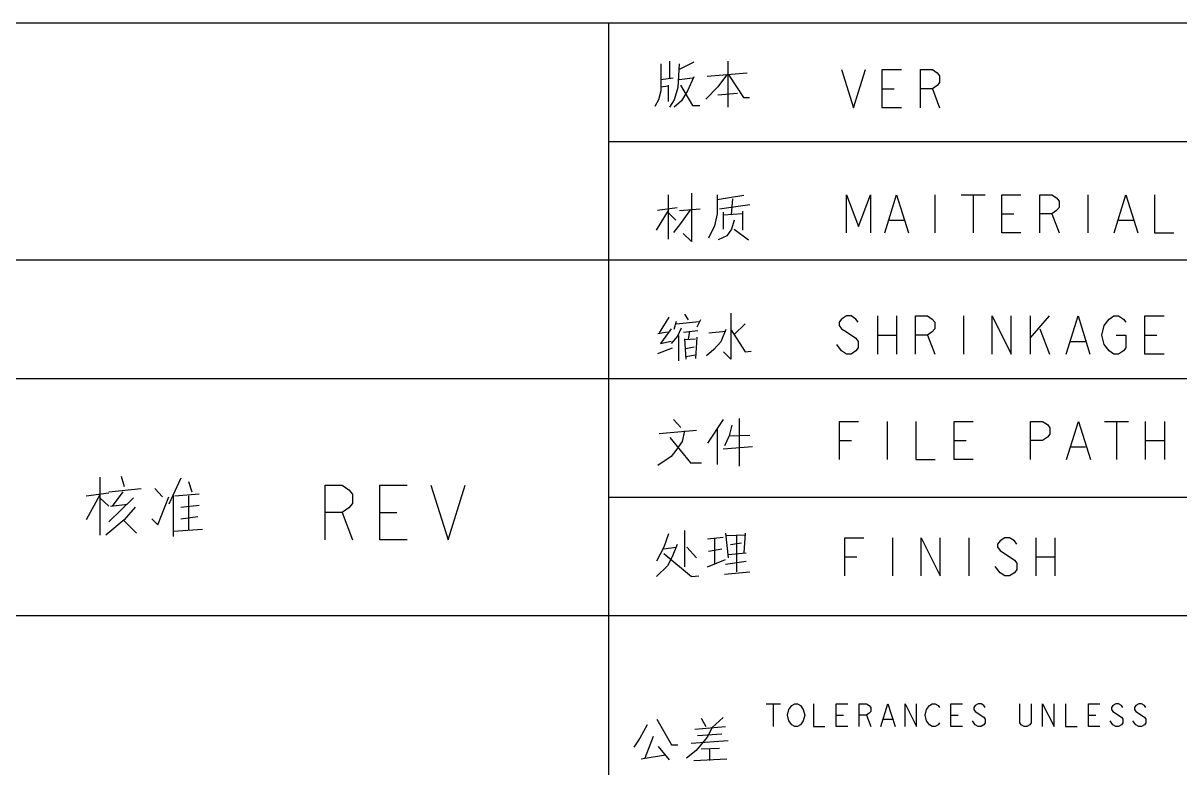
# Model space of a CAD drawing. Header units: millimetres. Extents: x -41 to 379, y -37 to 257.
# Drawn here: x 303.01 to 338.97, y -13.91 to 9.24 of the extents above; entities that cross this region are included whole.
import ezdxf

# ---------------------------------------------------------------- set-up
doc = ezdxf.new("R2010")
doc.units = ezdxf.units.MM
doc.layers.add('EFEXPLORER-ENCLOSURE-DXF_FORMAT', color=7, linetype='Continuous')

msp = doc.modelspace()

# ---------------------------------------------------------------- linework, layer by layer
at = {"layer": 'EFEXPLORER-ENCLOSURE-DXF_FORMAT', "color": 7, "linetype": 'Continuous'}
for p, q in [((373.734, 9.242), (263.301, 9.242)), ((321.222, -31.971), (321.222, 9.242)), ((323.105, 8.056), (323.105, 7.52)), ((323.859, 8.03), (323.407, 7.8)), ((324.915, 8.056), (324.915, 6.626)), ((324.274, 7.596), (325.518, 7.698)), ((322.841, 7.494), (323.218, 7.545)), ((322.841, 7.264), (323.068, 7.29)), ((323.068, 7.315), (323.068, 6.805)), ((323.407, 7.494), (323.821, 7.545)), ((329.722, 7.202), (330.093, 7.202)), ((331.282, 7.202), (331.504, 6.608)), ((324.613, 7.009), (325.216, 7.06)), ((373.734, 5.556), (321.222, 5.556)), ((323.076, 2.528), (323.076, 3.907)), ((325.413, 3.881), (324.584, 3.754)), ((324.66, 3.473), (325.602, 3.6)), ((325.037, 3.294), (325.074, 3.779)), ((331.357, 3.909), (331.357, 2.721)), ((332.174, 3.909), (332.916, 3.909)), ((332.545, 3.909), (332.545, 2.721)), ((336.11, 3.909), (336.11, 2.721)), ((322.699, 2.809), (323.076, 3.422)), ((323.34, 3.498), (322.737, 3.422)), ((323.303, 3.115), (323.076, 3.345)), ((323.416, 3.422), (324.056, 3.473)), ((324.773, 3.371), (324.773, 2.834)), ((325.376, 3.319), (324.773, 3.268)), ((325.376, 3.396), (325.376, 2.809)), ((333.436, 3.315), (333.808, 3.315)), ((334.996, 3.315), (335.219, 2.721)), ((329.946, 3.117), (330.391, 3.117)), ((337.075, 3.117), (337.521, 3.117)), ((325.112, 2.834), (325.564, 2.502)), ((373.734, 1.87), (263.301, 1.87)), ((323.087, 0.097), (322.785, -0.388)), ((323.577, 0.199), (323.69, 0.021)), ((324.067, 0.021), (323.954, -0.209)), ((329.57, 0.14), (329.57, -1.048)), ((330.164, 0.14), (330.164, -1.048)), ((332.244, 0.14), (332.244, -1.048)), ((334.323, 0.14), (334.323, -1.048)), ((334.323, -0.553), (334.917, 0.14)), ((323.313, -0.03), (323.237, -0.286)), ((323.313, -0.107), (324.029, -0.03)), ((323.539, -0.362), (323.991, -0.311)), ((323.727, -0.337), (323.69, -0.592)), ((324.331, -0.388), (324.858, -0.337)), ((325.461, -0.107), (325.122, -0.439)), ((334.62, -0.256), (334.917, -1.048)), ((323.049, -0.362), (322.747, -0.414)), ((323.388, -0.465), (323.388, -1.256)), ((323.577, -0.592), (323.916, -0.567)), ((323.577, -0.567), (323.614, -1.205)), ((323.954, -0.516), (323.916, -1.18)), ((329.57, -0.454), (330.164, -0.454)), ((331.13, -0.454), (331.353, -1.048)), ((335.586, -0.652), (336.031, -0.652)), ((337.888, -0.454), (338.259, -0.454)), ((322.747, -1.026), (323.2, -0.848)), ((323.614, -0.873), (323.878, -0.822)), ((323.916, -1.077), (323.614, -1.129)), ((328.456, -0.949), (328.308, -0.751)), ((373.734, -1.816), (263.301, -1.816)), ((323.232, -3.077), (323.459, -3.332)), ((324.778, -3.077), (324.288, -3.817)), ((325.268, -3.051), (325.268, -4.532)), ((329.878, -3.137), (329.878, -4.325)), ((336.636, -3.137), (337.379, -3.137)), ((337.008, -3.137), (337.008, -4.325)), ((337.899, -3.137), (337.899, -4.325)), ((338.493, -3.137), (338.493, -4.325)), ((322.78, -3.511), (323.949, -3.409)), ((324.589, -3.383), (324.589, -4.481)), ((324.966, -3.587), (325.607, -3.562)), ((324.778, -3.996), (325.683, -3.919)), ((328.393, -3.731), (328.764, -3.731)), ((331.957, -3.731), (332.329, -3.731)), ((335.596, -3.929), (336.042, -3.929)), ((337.899, -3.731), (338.493, -3.731)), ((305.393, -4.873), (305.393, -6.68)), ((306.06, -4.841), (306.155, -5.164)), ((307.917, -4.906), (307.536, -5.712)), ((308.155, -5.002), (308.25, -5.325)), ((304.965, -5.454), (305.679, -5.357)), ((305.679, -5.325), (306.679, -5.228)), ((306.107, -5.325), (305.774, -5.776)), ((307.346, -5.486), (307.107, -5.228)), ((307.726, -5.454), (308.488, -5.389)), ((305.393, -5.422), (304.965, -6.196)), ((305.393, -5.518), (305.679, -5.776)), ((306.441, -5.518), (305.679, -6.26)), ((305.727, -5.776), (306.25, -5.712)), ((307.679, -5.422), (307.679, -6.712)), ((307.917, -5.809), (308.488, -5.744)), ((308.155, -5.454), (308.155, -6.518)), ((373.734, -5.502), (321.222, -5.502)), ((307.917, -6.164), (308.441, -6.099)), ((312.928, -5.972), (313.247, -6.822)), ((314.097, -5.972), (314.628, -5.972)), ((306.155, -6.228), (306.536, -6.615)), ((307.679, -6.551), (308.584, -6.486)), ((323.569, -6.534), (323.569, -7.658)), ((324.285, -6.789), (324.775, -6.738)), ((324.511, -7.555), (324.511, -6.764)), ((324.851, -6.611), (324.926, -7.377)), ((324.888, -6.687), (325.454, -6.662)), ((325.19, -6.687), (325.19, -7.811)), ((325.454, -6.611), (325.416, -7.223)), ((330.041, -6.755), (330.041, -7.944)), ((332.418, -6.755), (332.418, -7.944)), ((334.497, -6.755), (334.497, -7.944)), ((335.091, -6.755), (335.091, -7.944)), ((322.928, -7.096), (323.305, -7.045)), ((323.644, -7.045), (323.946, -7.377)), ((324.323, -7.172), (324.737, -7.096)), ((325.001, -6.968), (325.341, -6.917)), ((324.285, -7.658), (324.851, -7.428)), ((324.851, -7.581), (325.491, -7.479)), ((324.926, -7.275), (325.491, -7.223)), ((328.556, -7.35), (328.927, -7.35)), ((334.497, -7.35), (335.091, -7.35)), ((323.041, -7.632), (322.702, -7.964)), ((324.813, -7.887), (325.604, -7.811)), ((333.383, -7.845), (333.235, -7.647)), ((373.734, -9.187), (263.301, -9.187)), ((326.108, -11.915), (326.554, -11.915)), ((326.331, -11.915), (326.331, -12.628)), ((332.614, -12.153), (332.882, -12.331)), ((336.892, -12.153), (337.159, -12.331)), ((337.605, -12.153), (337.872, -12.331)), ((324.088, -12.366), (324.24, -12.624)), ((328.292, -12.272), (328.515, -12.272)), ((329.228, -12.272), (329.361, -12.628)), ((329.762, -12.391), (330.03, -12.391)), ((331.857, -12.272), (332.079, -12.272)), ((332.614, -12.569), (332.525, -12.45)), ((336.134, -12.272), (336.357, -12.272)), ((336.892, -12.569), (336.803, -12.45)), ((337.605, -12.569), (337.516, -12.45)), ((322.602, -12.933), (322.335, -13.604)), ((323.897, -12.701), (324.85, -12.624)), ((324.735, -12.856), (323.974, -12.908)), ((322.754, -13.243), (323.097, -13.656)), ((323.783, -13.14), (324.926, -13.063)), ((324.088, -13.321), (324.659, -13.295)), ((322.221, -13.63), (322.983, -13.501)), ((323.859, -13.682), (324.888, -13.63)), ((324.354, -13.321), (324.354, -13.682))]:
    msp.add_line(p, q, dxfattribs=at)
for points in [[(322.841, 7.979), (322.841, 7.137), (322.766, 6.856), (322.653, 6.651)], [(323.407, 7.979), (323.369, 7.239), (323.256, 6.856), (323.105, 6.626)], [(323.859, 7.571), (323.671, 7.137), (323.482, 6.83), (323.256, 6.626)], [(324.877, 7.622), (324.613, 7.264), (324.236, 6.881)], [(324.952, 7.622), (325.405, 6.932), (325.593, 6.932)], [(328.459, 7.797), (328.831, 6.608), (329.202, 7.797)], [(330.316, 6.608), (329.722, 6.608), (329.722, 7.797), (330.316, 7.797)], [(330.91, 6.608), (330.91, 7.797), (331.282, 7.797), (331.43, 7.698), (331.504, 7.599), (331.504, 7.4), (331.43, 7.301), (331.282, 7.202), (330.91, 7.202)], [(323.444, 7.315), (323.821, 6.677), (324.048, 6.677)], [(323.793, 3.958), (323.793, 2.451), (323.529, 2.707)], [(324.584, 3.907), (324.584, 3.319), (324.509, 2.936), (324.32, 2.553)], [(328.609, 2.721), (328.609, 3.909), (328.98, 2.919), (329.352, 3.909), (329.352, 2.721)], [(329.797, 2.721), (330.169, 3.909), (330.54, 2.721)], [(334.03, 2.721), (333.436, 2.721), (333.436, 3.909), (334.03, 3.909)], [(334.625, 2.721), (334.625, 3.909), (334.996, 3.909), (335.144, 3.81), (335.219, 3.711), (335.219, 3.513), (335.144, 3.414), (334.996, 3.315), (334.625, 3.315)], [(336.927, 2.721), (337.298, 3.909), (337.669, 2.721)], [(338.189, 3.909), (338.189, 2.721), (338.783, 2.721)], [(323.755, 3.447), (323.453, 3.013), (323.227, 2.732)], [(325.112, 3.115), (325.037, 2.834), (324.886, 2.63), (324.622, 2.502)], [(325.009, 0.225), (325.009, -1.205), (324.783, -0.975)], [(328.976, -0.058), (328.902, 0.041), (328.753, 0.14), (328.605, 0.14), (328.456, 0.041), (328.382, -0.058), (328.382, -0.157), (328.456, -0.256), (328.605, -0.355)], [(330.758, -1.048), (330.758, 0.14), (331.13, 0.14), (331.278, 0.041), (331.353, -0.058), (331.353, -0.256), (331.278, -0.355), (331.13, -0.454), (330.758, -0.454)], [(333.135, -1.048), (333.135, 0.14), (333.729, -1.048), (333.729, 0.14)], [(335.437, -1.048), (335.809, 0.14), (336.18, -1.048)], [(336.625, -0.157), (336.774, 0.041), (336.922, 0.14), (337.071, 0.14), (337.22, 0.041), (337.294, -0.058)], [(338.482, -1.048), (337.888, -1.048), (337.888, 0.14), (338.482, 0.14)], [(323.162, -0.26), (322.823, -0.72), (323.162, -0.643)], [(323.464, -0.235), (323.35, -0.49), (323.162, -0.72)], [(324.858, -0.286), (324.707, -0.669), (324.481, -0.899), (324.255, -1.103)], [(325.009, -0.286), (325.461, -0.975), (325.65, -0.95)], [(328.605, -0.355), (328.902, -0.553), (328.976, -0.652), (328.976, -0.85), (328.902, -0.949), (328.753, -1.048), (328.605, -1.048), (328.456, -0.949)], [(336.774, -0.949), (336.625, -0.751), (336.551, -0.454), (336.625, -0.157)], [(336.997, -0.454), (337.294, -0.454), (337.294, -0.85), (337.22, -0.949), (337.071, -1.048), (336.922, -1.048), (336.774, -0.949)], [(328.393, -4.325), (328.393, -3.137), (328.987, -3.137)], [(330.769, -3.137), (330.769, -4.325), (331.363, -4.325)], [(332.552, -4.325), (331.957, -4.325), (331.957, -3.137), (332.552, -3.137)], [(334.334, -4.325), (334.334, -3.137), (334.705, -3.137), (334.854, -3.236), (334.928, -3.335), (334.928, -3.533), (334.854, -3.632), (334.705, -3.731), (334.334, -3.731)], [(335.448, -4.325), (335.819, -3.137), (336.191, -4.325)], [(323.572, -3.434), (323.496, -3.766), (323.308, -4.047), (323.157, -4.226), (322.742, -4.507)], [(325.042, -3.255), (324.966, -3.587), (324.816, -3.894)], [(323.119, -3.638), (323.76, -4.43), (324.099, -4.43)], [(312.397, -6.822), (312.397, -5.122), (312.928, -5.122), (313.14, -5.263), (313.247, -5.405), (313.247, -5.688), (313.14, -5.83), (312.928, -5.972), (312.397, -5.972)], [(314.947, -6.822), (314.097, -6.822), (314.097, -5.122), (314.947, -5.122)], [(315.69, -5.122), (316.222, -6.822), (316.753, -5.122)], [(307.012, -6.164), (307.203, -6.357), (307.536, -5.486)], [(306.488, -5.809), (306.155, -6.196), (305.584, -6.68)], [(323.079, -6.636), (322.928, -7.045), (322.702, -7.479)], [(328.556, -7.944), (328.556, -6.755), (329.15, -6.755)], [(330.932, -7.944), (330.932, -6.755), (331.527, -7.944), (331.527, -6.755)], [(333.903, -6.954), (333.829, -6.854), (333.68, -6.755), (333.532, -6.755), (333.383, -6.854), (333.309, -6.954), (333.309, -7.053), (333.383, -7.152)], [(323.343, -6.968), (323.192, -7.351), (323.041, -7.632)], [(333.383, -7.152), (333.829, -7.449), (333.903, -7.548), (333.903, -7.746), (333.829, -7.845), (333.68, -7.944), (333.532, -7.944), (333.383, -7.845)], [(322.928, -7.249), (323.795, -7.964), (324.021, -7.938)], [(326.911, -12.569), (326.821, -12.45), (326.777, -12.272), (326.821, -12.094), (326.911, -11.975)], [(326.911, -11.975), (327, -11.915), (327.089, -11.915), (327.178, -11.975), (327.222, -12.034), (327.267, -12.094), (327.312, -12.272), (327.267, -12.45), (327.178, -12.569)], [(327.579, -11.915), (327.579, -12.628), (327.935, -12.628)], [(328.648, -12.628), (328.292, -12.628), (328.292, -11.915), (328.648, -11.915)], [(329.005, -12.628), (329.005, -11.915), (329.228, -11.915), (329.317, -11.975), (329.361, -12.034), (329.361, -12.153), (329.317, -12.213), (329.228, -12.272), (329.005, -12.272)], [(329.673, -12.628), (329.896, -11.915), (330.119, -12.628)], [(330.431, -12.628), (330.431, -11.915), (330.787, -12.628), (330.787, -11.915)], [(331.188, -12.569), (331.099, -12.45), (331.055, -12.272), (331.099, -12.094), (331.188, -11.975)], [(331.188, -11.975), (331.277, -11.915), (331.366, -11.915), (331.456, -11.975), (331.5, -12.034)], [(332.213, -12.628), (331.857, -12.628), (331.857, -11.915), (332.213, -11.915)], [(332.926, -12.034), (332.882, -11.975), (332.792, -11.915), (332.703, -11.915), (332.614, -11.975), (332.57, -12.034), (332.57, -12.094), (332.614, -12.153)], [(334.352, -11.915), (334.352, -12.51), (334.307, -12.569), (334.218, -12.628), (334.129, -12.628), (334.04, -12.569), (333.995, -12.51), (333.995, -11.915)], [(334.708, -12.628), (334.708, -11.915), (335.065, -12.628), (335.065, -11.915)], [(335.421, -11.915), (335.421, -12.628), (335.778, -12.628)], [(336.491, -12.628), (336.134, -12.628), (336.134, -11.915), (336.491, -11.915)], [(337.204, -12.034), (337.159, -11.975), (337.07, -11.915), (336.981, -11.915), (336.892, -11.975), (336.847, -12.034), (336.847, -12.094), (336.892, -12.153)], [(337.917, -12.034), (337.872, -11.975), (337.783, -11.915), (337.694, -11.915), (337.605, -11.975), (337.56, -12.034), (337.56, -12.094), (337.605, -12.153)], [(322.412, -12.572), (322.183, -12.985), (321.993, -13.269)], [(322.716, -12.392), (323.173, -13.192), (323.364, -13.192)], [(324.773, -12.34), (324.431, -12.65), (324.278, -12.959), (323.935, -13.372), (323.631, -13.604)], [(327.178, -12.569), (327.089, -12.628), (327, -12.628), (326.911, -12.569)], [(331.5, -12.51), (331.456, -12.569), (331.366, -12.628), (331.277, -12.628), (331.188, -12.569)], [(332.882, -12.331), (332.926, -12.391), (332.926, -12.51), (332.882, -12.569), (332.792, -12.628), (332.703, -12.628), (332.614, -12.569)], [(337.159, -12.331), (337.204, -12.391), (337.204, -12.51), (337.159, -12.569), (337.07, -12.628), (336.981, -12.628), (336.892, -12.569)], [(337.872, -12.331), (337.917, -12.391), (337.917, -12.51), (337.872, -12.569), (337.783, -12.628), (337.694, -12.628), (337.605, -12.569)]]:
    msp.add_lwpolyline(points, dxfattribs=at)

doc.saveas('drawing.dxf')
